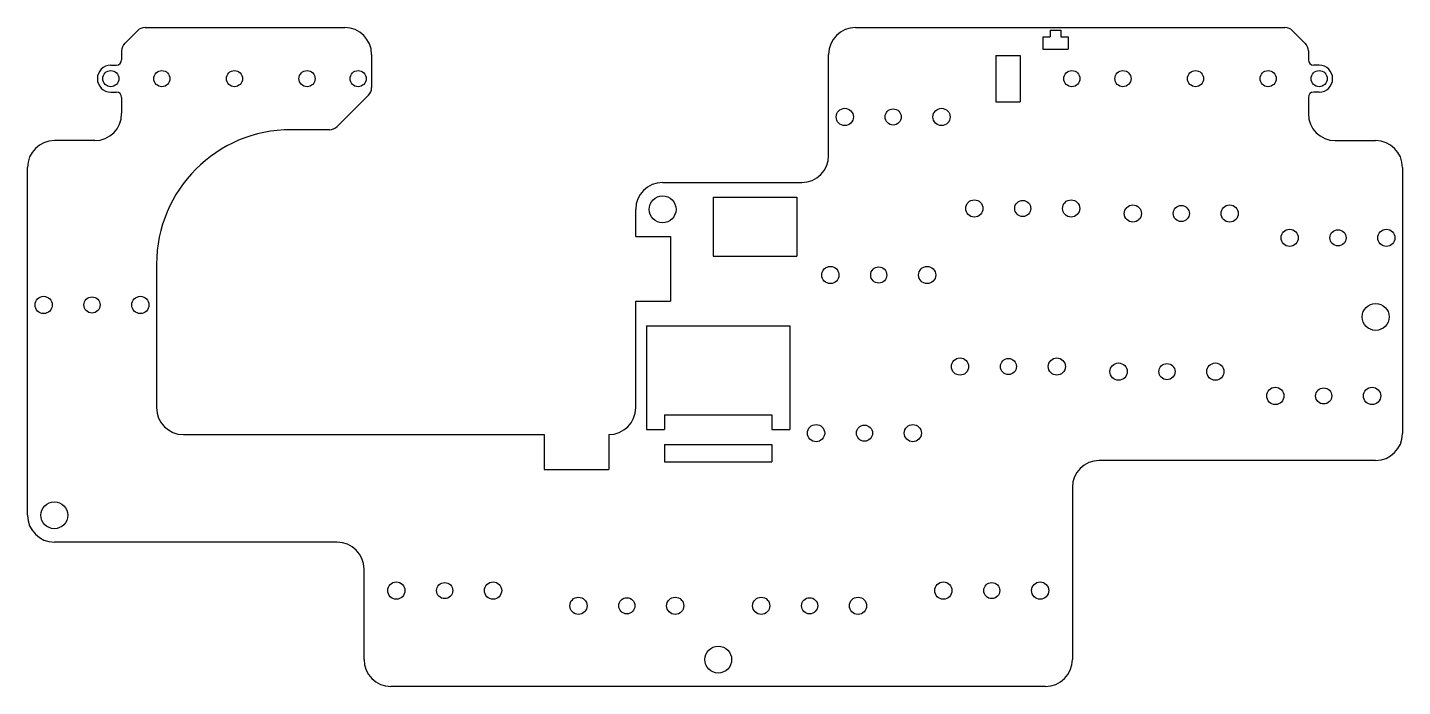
# Model space of a CAD drawing. Header units: millimetres. Extents: x 12 to 268, y 11 to 134.
import ezdxf

# ---------------------------------------------------------------- set-up
doc = ezdxf.new("R2010")
doc.units = ezdxf.units.MM

msp = doc.modelspace()

# ---------------------------------------------------------------- linework, layer by layer
at = {"color": 7, "linetype": 'Continuous', "lineweight": 25}
for p, q in [((32.86, 133.15), (30.51, 130.8)), ((34.28, 133.74), (71.41, 133.74)), ((166.43, 133.74), (246.3, 133.74)), ((202.61, 133.24), (202.61, 131.99)), ((202.61, 133.24), (204.61, 133.24)), ((204.61, 133.24), (204.61, 131.99)), ((247.72, 133.15), (250.07, 130.8)), ((201.26, 131.99), (201.26, 129.74)), ((201.26, 131.99), (202.61, 131.99)), ((204.61, 131.99), (205.96, 131.99)), ((205.96, 131.99), (205.96, 129.74)), ((29.92, 129.39), (29.92, 127.74)), ((76.41, 128.74), (76.41, 122.57)), ((161.43, 109.94), (161.43, 128.74)), ((192.55, 128.54), (192.55, 119.94)), ((192.55, 128.54), (197.05, 128.54)), ((197.05, 128.54), (197.05, 119.94)), ((201.26, 129.74), (205.96, 129.74)), ((250.66, 129.39), (250.66, 127.74)), ((27.91, 126.74), (28.92, 126.74)), ((252.67, 126.74), (251.66, 126.74)), ((27.91, 121.74), (28.92, 121.74)), ((29.92, 120.74), (29.92, 117.73)), ((75.83, 121.15), (70, 115.32)), ((250.66, 120.74), (250.66, 117.73)), ((252.67, 121.74), (251.66, 121.74)), ((192.55, 119.94), (197.05, 119.94)), ((24.92, 112.73), (17.41, 112.73)), ((68.58, 114.74), (61.41, 114.74)), ((255.66, 112.73), (263.17, 112.73)), ((12.41, 43.09), (12.41, 107.73)), ((268.17, 107.73), (268.17, 58.27)), ((130.54, 104.94), (156.43, 104.94)), ((125.54, 94.87), (125.54, 99.94)), ((139.98, 102.24), (155.53, 102.24)), ((139.98, 102.24), (139.98, 91.24)), ((155.53, 102.24), (155.53, 91.24)), ((125.54, 94.87), (132.04, 94.87)), ((132.04, 94.87), (132.04, 82.87)), ((36.41, 89.74), (36.41, 63.09)), ((139.98, 91.24), (155.53, 91.24)), ((125.54, 82.87), (132.04, 82.87)), ((125.54, 63.09), (125.54, 82.87)), ((127.54, 78.29), (127.54, 59.03)), ((127.54, 78.29), (154.24, 78.29)), ((154.24, 78.29), (154.24, 59.03)), ((130.89, 61.73), (150.89, 61.73)), ((130.89, 61.73), (130.89, 59.03)), ((150.89, 61.73), (150.89, 59.03)), ((127.54, 59.03), (130.89, 59.03)), ((150.89, 59.03), (154.24, 59.03)), ((41.41, 58.09), (108.54, 58.09)), ((108.54, 58.09), (108.54, 51.59)), ((120.54, 58.09), (120.54, 51.59)), ((130.9, 56.23), (130.9, 53.03)), ((130.9, 56.23), (150.89, 56.23)), ((150.89, 56.23), (150.89, 53.03)), ((108.54, 51.59), (120.54, 51.59)), ((130.9, 53.03), (150.89, 53.03)), ((263.17, 53.27), (211.77, 53.27)), ((206.77, 48.27), (206.77, 16.27)), ((70.01, 38.09), (17.41, 38.09)), ((75.01, 16.27), (75.01, 33.09)), ((201.77, 11.27), (80.01, 11.27))]:
    msp.add_line(p, q, dxfattribs=at)
for centre, radius in [((27.91, 124.24), 1.5), ((37.41, 124.24), 1.5), ((50.91, 124.24), 1.5), ((64.41, 124.24), 1.5), ((73.91, 124.24), 1.5), ((206.67, 124.24), 1.5), ((216.17, 124.24), 1.5), ((229.67, 124.24), 1.5), ((243.17, 124.24), 1.5), ((252.67, 124.24), 1.5), ((164.43, 117.12), 1.6), ((173.43, 117.12), 1.5), ((182.43, 117.12), 1.6), ((130.54, 99.94), 2.5), ((188.53, 100.11), 1.6), ((197.53, 100.11), 1.5), ((206.53, 100.11), 1.6), ((218.02, 99.17), 1.6), ((227.02, 99.17), 1.5), ((236.02, 99.17), 1.6), ((247.17, 94.65), 1.6), ((256.17, 94.65), 1.5), ((265.17, 94.65), 1.6), ((161.75, 87.74), 1.6), ((170.75, 87.74), 1.5), ((179.75, 87.74), 1.6), ((15.41, 82.18), 1.6), ((24.41, 82.18), 1.5), ((33.41, 82.18), 1.6), ((263.17, 79.96), 2.5), ((185.87, 70.73), 1.6), ((194.87, 70.73), 1.5), ((203.87, 70.73), 1.6), ((215.36, 69.79), 1.6), ((224.36, 69.79), 1.5), ((233.36, 69.79), 1.6), ((244.51, 65.27), 1.6), ((253.51, 65.27), 1.5), ((262.51, 65.27), 1.6), ((159.09, 58.36), 1.6), ((168.09, 58.36), 1.5), ((177.09, 58.36), 1.6), ((17.41, 43.09), 2.5), ((81.01, 29.09), 1.6), ((99.01, 29.09), 1.6), ((182.77, 29.09), 1.6), ((200.77, 29.09), 1.6), ((90.01, 29.09), 1.5), ((191.77, 29.09), 1.5), ((114.89, 26.27), 1.6), ((123.89, 26.27), 1.5), ((132.89, 26.27), 1.6), ((148.89, 26.27), 1.6), ((157.89, 26.27), 1.5), ((166.89, 26.27), 1.6), ((140.89, 16.27), 2.5)]:
    msp.add_circle(centre, radius, dxfattribs=at)
for centre, radius, start, end in [((34.28, 131.74), 2, 90, 135), ((71.41, 128.74), 5, 0, 90), ((166.43, 128.74), 5, 90, 180), ((246.3, 131.74), 2, 45, 90), ((31.92, 129.39), 2, 135, 180), ((248.66, 129.39), 2, 0, 45), ((27.91, 124.24), 2.5, 90, 270), ((28.92, 127.74), 1, 270, 0), ((251.66, 127.74), 1, 180, 270), ((252.67, 124.24), 2.5, 270, 90), ((28.92, 120.74), 1, 0, 90), ((74.41, 122.57), 2, 315, 0), ((251.66, 120.74), 1, 90, 180), ((24.92, 117.73), 5, 270, 0), ((255.66, 117.73), 5, 180, 270), ((68.58, 116.74), 2, 270, 315), ((17.41, 107.73), 5, 90, 180), ((61.41, 89.74), 25, 90, 180), ((263.17, 107.73), 5, 0, 90), ((156.43, 109.94), 5, 270, 0), ((130.54, 99.94), 5, 90, 180), ((41.41, 63.09), 5, 180, 270), ((120.54, 63.09), 5, 270, 0), ((263.17, 58.27), 5, 270, 0), ((211.77, 48.27), 5, 90, 180), ((17.41, 43.09), 5, 180, 270), ((70.01, 33.09), 5, 0, 90), ((80.01, 16.27), 5, 180, 270), ((201.77, 16.27), 5, 270, 0)]:
    msp.add_arc(centre, radius, start, end, dxfattribs=at)

doc.saveas('drawing.dxf')
